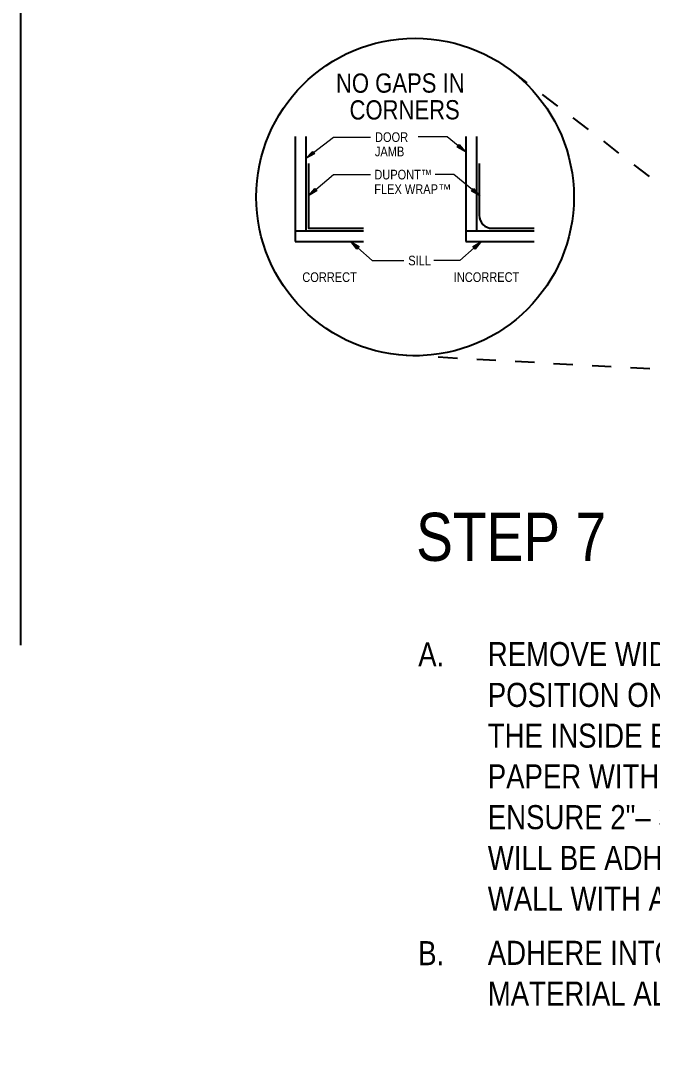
# Model space of a CAD drawing. Header units: inches. Extents: x -26 to 76, y -15 to 22.
# Drawn here: x -10.35 to -6.25, y 1.9 to 8.64 of the extents above; entities that cross this region are included whole.
import ezdxf

# ---------------------------------------------------------------- set-up
doc = ezdxf.new("R2010")
doc.units = ezdxf.units.IN
doc.header["$MEASUREMENT"] = 0
doc.linetypes.add('AI-Linetype-29', pattern=[0.250075, 0.125038, -0.125038])
doc.linetypes.add('AI-Linetype-30', pattern=[0.250075, 0.125038, -0.125038])
for name, color, linetype, lineweight in [('.ATI-TEXT_2', 7, 'Continuous', 0), ('G-ANNO-TTLB', 7, 'Continuous', 0), ('TYVEK', 7, 'Continuous', 0)]:
    doc.layers.add(name, color=color, linetype=linetype, lineweight=lineweight)

# ---------------------------------------------------------------- blocks, each defined once
blk = doc.blocks.new('Block_433')
at = {"layer": '.ATI-TEXT_2', "char_height": 0.2, "attachment_point": 7}
for s, insert in [('\\C18;\\c0;\\FArial Narrow|b0|i0|c1;\\H0.156297;\\W1.000000;A.', (-7.7666, 4.4436)), ('\\C18;\\c0;\\FArial Narrow|b0|i0|c1;\\H0.156297;\\W1.000000;REMOVE WIDE PIECE OF RELEASE PAPER. ', (-7.3148, 4.4436)), ('\\C18;\\c0;\\FArial Narrow|b0|i0|c1;\\H0.156297;\\W1.000000;POSITION ON HORIZONTAL SILL BY ALIGNING ', (-7.3148, 4.1787)), ('\\C18;\\c0;\\FArial Narrow|b0|i0|c1;\\H0.156297;\\W1.000000;THE INSIDE EDGE OF THE NARROW RELEASE ', (-7.3148, 3.9138)), ('\\C18;\\c0;\\FArial Narrow|b0|i0|c1;\\H0.156297;\\W1.000000;PAPER WITH THE FACE OF THE WALL TO ', (-7.3148, 3.6489)), ('\\C18;\\c0;\\FArial Narrow|b0|i0|c1;\\H0.156297;\\W1.000000;ENSURE 2"– 3" OF THE FLEXWRAP™                 ', (-7.3148, 3.384)), ('\\C18;\\c0;\\FArial Narrow|b0|i0|c1;\\H0.156297;\\W1.000000;WILL BE ADHERED TO THE FACE OF THE ', (-7.3148, 3.1191)), ('\\C18;\\c0;\\FArial Narrow|b0|i0|c1;\\H0.156297;\\W1.000000;WALL WITH A MINIMUM OF 6" UP EACH JAMB.', (-7.3148, 2.8541)), ('\\C18;\\c0;\\FArial Narrow|b0|i0|c1;\\H0.156297;\\W1.000000;B.', (-7.7669, 2.5021)), ('\\C18;\\c0;\\FArial Narrow|b0|i0|c1;\\H0.156297;\\W1.000000;ADHERE INTO ROUGH OPENING. \\FArial Narrow Bold|b1|i0|c1;DO NOT STRETCH\\FArial Narrow|b0|i0|c1; ', (-7.3148, 2.5021)), ('\\C18;\\c0;\\FArial Narrow|b0|i0|c1;\\H0.156297;\\W1.000000;MATERIAL ALONG THE SILL OR JAMB.', (-7.3148, 2.2372))]:
    blk.add_mtext(s, dxfattribs=dict(at, insert=insert))
blk = doc.blocks.new('Block_436')
at = {"layer": '.ATI-TEXT_2', "char_height": 0.2, "attachment_point": 7}
for s, insert in [('\\C18;\\c0;\\FArial Narrow|b0|i0|c1;\\H0.062519;\\W1.000000;DUPONT™', (-8.0516, 7.6082)), ('\\C18;\\c0;\\FArial Narrow|b0|i0|c1;\\H0.062519;\\W1.000000;FLEX WRAP', (-8.0522, 7.5145)), ('\\C18;\\c0;\\FArial|b0|i0|c1;\\H0.062519;\\W1.000000;™', (-7.6384, 7.5145))]:
    blk.add_mtext(s, dxfattribs=dict(at, insert=insert))
blk = doc.blocks.new('Block_435')
at = {"layer": '.ATI-TEXT_2', "true_color": 0x000000, "transparency": 33554687}
h = blk.add_hatch(color=18, dxfattribs=at)
h.dxf.hatch_style = 2
h.paths.add_polyline_path([(-8.425, 7.5346), (-8.4792, 7.5018), (-8.4386, 7.5504)])
at = {"layer": '.ATI-TEXT_2', "color": 18, "lineweight": 0, "true_color": 0x000000}
for p, q in [((-8.4318, 7.5425), (-8.3177, 7.6405)), ((-8.3177, 7.6405), (-8.0775, 7.6405))]:
    blk.add_line(p, q, dxfattribs=at)
at = {"layer": '.ATI-TEXT_2'}
blk.add_lwpolyline([(-8.425, 7.5346), (-8.4792, 7.5018), (-8.4386, 7.5504), (-8.4386, 7.5504)], close=True, dxfattribs=at)
blk.add_blockref('Block_436', (0, 0), dxfattribs=at)
blk = doc.blocks.new('Block_438')
at = {"layer": '.ATI-TEXT_2', "char_height": 0.2, "attachment_point": 7}
for s, insert in [('\\C18;\\c0;\\FArial Narrow|b0|i0|c1;\\H0.062519;\\W1.000000;DOOR', (-8.0472, 7.8518)), ('\\C18;\\c0;\\FArial Narrow|b0|i0|c1;\\H0.062519;\\W1.000000;JAMB', (-8.0482, 7.7582))]:
    blk.add_mtext(s, dxfattribs=dict(at, insert=insert))
blk = doc.blocks.new('Block_437')
at = {"layer": '.ATI-TEXT_2', "true_color": 0x000000, "transparency": 33554687}
h = blk.add_hatch(color=18, dxfattribs=at)
h.dxf.hatch_style = 2
h.paths.add_polyline_path([(-8.4405, 7.775), (-8.4963, 7.7449), (-8.4533, 7.7915)])
at = {"layer": '.ATI-TEXT_2', "color": 18, "lineweight": 0, "true_color": 0x000000}
for p, q in [((-8.4469, 7.7833), (-8.3177, 7.8837)), ((-8.3177, 7.8837), (-8.0775, 7.8837))]:
    blk.add_line(p, q, dxfattribs=at)
at = {"layer": '.ATI-TEXT_2'}
blk.add_lwpolyline([(-8.4405, 7.775), (-8.4963, 7.7449), (-8.4533, 7.7915), (-8.4533, 7.7915)], close=True, dxfattribs=at)
blk.add_blockref('Block_438', (0, 0), dxfattribs=at)
blk = doc.blocks.new('Block_439')
at = {"layer": '.ATI-TEXT_2', "true_color": 0x000000, "transparency": 33554687}
h = blk.add_hatch(color=18, dxfattribs=at)
h.dxf.hatch_style = 2
h.paths.add_polyline_path([(-8.1648, 7.1566), (-8.2042, 7.2063), (-8.1508, 7.1721)])
at = {"layer": '.ATI-TEXT_2', "color": 18, "lineweight": 0, "true_color": 0x000000}
for p, q in [((-8.1578, 7.1644), (-8.0662, 7.0816)), ((-8.0662, 7.0816), (-7.8593, 7.0816))]:
    blk.add_line(p, q, dxfattribs=at)
at = {"layer": '.ATI-TEXT_2'}
blk.add_lwpolyline([(-8.1648, 7.1566), (-8.2042, 7.2063), (-8.1508, 7.1721), (-8.1508, 7.1721)], close=True, dxfattribs=at)
at = {"layer": '.ATI-TEXT_2', "insert": (-7.8312, 7.0497), "char_height": 0.2, "attachment_point": 7}
blk.add_mtext('\\C18;\\c0;\\FArial Narrow|b0|i0|c1;\\H0.062519;\\W1.000000;SILL', dxfattribs=at)

msp = doc.modelspace()

# ---------------------------------------------------------------- hatches: boundary and pattern name
at = {"layer": 'G-ANNO-TTLB', "true_color": 0xb9529f, "transparency": 33554687}
h = msp.add_hatch(color=233, dxfattribs=at)
edge = h.paths.add_edge_path()
edge.add_spline(control_points=[(20.0342, -15.1346), (20.0342, -15.1346), (-20.6658, -15.1346), (-20.6658, -15.1346), (-20.6658, -15.1346), (-20.6658, 19.0008), (-20.6658, 19.0008), (-20.6658, 19.0008), (20.0342, 19.0008), (20.0342, 19.0008), (20.0342, 19.0008), (20.0342, -15.1346), (20.0342, -15.1346)], knot_values=[0, 0, 0, 0, 1, 1, 1, 2, 2, 2, 3, 3, 3, 4, 4, 4, 4], degree=3, periodic=0)
edge = h.paths.add_edge_path()
edge.add_spline(control_points=[(-20.5408, 18.8757), (-20.5408, 18.8757), (-20.5408, -15.0095), (-20.5408, -15.0095), (-20.5408, -15.0095), (19.9092, -15.0095), (19.9092, -15.0095), (19.9092, -15.0095), (19.9092, 18.8757), (19.9092, 18.8757), (19.9092, 18.8757), (-20.5408, 18.8757), (-20.5408, 18.8757)], knot_values=[0, 0, 0, 0, 1, 1, 1, 2, 2, 2, 3, 3, 3, 4, 4, 4, 4], degree=3, periodic=0)
edge.add_line((-20.5408, 18.8757), (-20.5408, 18.8757))
at = {"layer": 'TYVEK', "true_color": 0x000000, "transparency": 33554687}
h = msp.add_hatch(color=18, dxfattribs=at)
h.dxf.hatch_style = 2
h.paths.add_polyline_path([(-7.5005, 7.8351), (-7.4589, 7.7874), (-7.5138, 7.819)])
h = msp.add_hatch(color=18, dxfattribs=at)
h.dxf.hatch_style = 2
h.paths.add_polyline_path([(-7.4076, 7.5495), (-7.366, 7.5018), (-7.4209, 7.5334)])
h = msp.add_hatch(color=18, dxfattribs=at)
h.dxf.hatch_style = 2
h.paths.add_polyline_path([(-7.4109, 7.1721), (-7.3576, 7.2063), (-7.397, 7.1566)])

# ---------------------------------------------------------------- linework, layer by layer
at = {"layer": 'G-ANNO-TTLB'}
for points in [[(20.0342, -15.1346), (20.0342, -15.1346), (-20.6658, -15.1346), (-20.6658, -15.1346), (-20.6658, -15.1346), (-20.6658, 19.0008), (-20.6658, 19.0008), (-20.6658, 19.0008), (20.0342, 19.0008), (20.0342, 19.0008), (20.0342, 19.0008), (20.0342, -15.1346), (20.0342, -15.1346)], [(-20.5408, 18.8757), (-20.5408, 18.8757), (-20.5408, -15.0095), (-20.5408, -15.0095), (-20.5408, -15.0095), (19.9092, -15.0095), (19.9092, -15.0095), (19.9092, -15.0095), (19.9092, 18.8757), (19.9092, 18.8757), (19.9092, 18.8757), (-20.5408, 18.8757), (-20.5408, 18.8757)]]:
    msp.add_open_spline(points, degree=3, knots=[0, 0, 0, 0, 1, 1, 1, 2, 2, 2, 3, 3, 3, 4, 4, 4, 4], dxfattribs=at)
at = {"layer": 'TYVEK', "color": 33, "lineweight": 25, "true_color": 0xcb9865}
msp.add_line((-10.3479, 4.5823), (-10.3479, 11.1583), dxfattribs=at)
at = {"layer": 'TYVEK', "color": 18, "linetype": 'AI-Linetype-29', "lineweight": 25, "true_color": 0x000000}
msp.add_line((-7.1596, 8.3131), (-5.1098, 6.7414), dxfattribs=at)
at = {"layer": 'TYVEK', "color": 18, "lineweight": 25, "true_color": 0x000000}
for p, q in [((-8.5664, 7.889), (-8.5664, 7.2063)), ((-8.4963, 7.889), (-8.4963, 7.2742)), ((-7.4582, 7.889), (-7.4582, 7.2063)), ((-7.3881, 7.889), (-7.3881, 7.2742)), ((-8.5664, 7.2742), (-8.1216, 7.2742)), ((-7.4582, 7.2742), (-7.0133, 7.2742)), ((-8.5664, 7.2063), (-8.1216, 7.2063)), ((-7.4582, 7.2063), (-7.0133, 7.2063))]:
    msp.add_line(p, q, dxfattribs=at)
at = {"layer": 'TYVEK', "color": 18, "lineweight": 0, "true_color": 0x000000}
for p, q in [((-7.5792, 7.8864), (-7.7678, 7.8864)), ((-7.4589, 7.7874), (-7.5792, 7.8864)), ((-7.5346, 7.6405), (-7.656, 7.6405)), ((-7.4143, 7.5415), (-7.5346, 7.6405)), ((-7.4039, 7.1644), (-7.4955, 7.0816)), ((-7.4955, 7.0816), (-7.6643, 7.0816))]:
    msp.add_line(p, q, dxfattribs=at)
at = {"layer": 'TYVEK', "color": 18, "linetype": 'AI-Linetype-30', "lineweight": 25, "true_color": 0x000000}
msp.add_line((-5.2644, 6.3216), (-7.8443, 6.4646), dxfattribs=at)
at = {"layer": 'TYVEK'}
for points in [[(-7.5005, 7.8351), (-7.4589, 7.7874), (-7.5138, 7.819), (-7.5138, 7.819)], [(-7.4076, 7.5495), (-7.366, 7.5018), (-7.4209, 7.5334), (-7.4209, 7.5334)], [(-7.4109, 7.1721), (-7.3576, 7.2063), (-7.397, 7.1566), (-7.397, 7.1566)]]:
    msp.add_lwpolyline(points, close=True, dxfattribs=at)
at = {"layer": 'TYVEK', "color": 133, "lineweight": 25, "true_color": 0x70ccdd}
msp.add_lwpolyline([(-8.4792, 7.7122), (-8.4792, 7.2913), (-8.1216, 7.2913)], dxfattribs=at)
at = {"layer": 'TYVEK', "color": 18, "lineweight": 25, "true_color": 0x000000}
msp.add_circle((-7.7872, 7.4946), 1.0315, dxfattribs=at)
at = {"layer": 'TYVEK', "color": 133, "lineweight": 25, "true_color": 0x70ccdd}
msp.add_open_spline([(-7.371, 7.7122), (-7.371, 7.7122), (-7.371, 7.3763), (-7.371, 7.3763), (-7.371, 7.3294), (-7.3329, 7.2913), (-7.2859, 7.2913), (-7.2859, 7.2913), (-7.0133, 7.2913), (-7.0133, 7.2913)], degree=3, knots=[0, 0, 0, 0, 1, 1, 1, 2, 2, 2, 3, 3, 3, 3], dxfattribs=at)

# ---------------------------------------------------------------- block references
at = {"layer": '.ATI-TEXT_2'}
for name in ['Block_437', 'Block_435', 'Block_439', 'Block_433']:
    msp.add_blockref(name, (0, 0), dxfattribs=at)

# ---------------------------------------------------------------- texts
at = {"layer": '.ATI-TEXT_2', "char_height": 0.2, "attachment_point": 7, "rotation": 0.1123}
for s, insert in [('\\C18;\\c0;\\FArial Narrow|b0|i0|c1;\\H0.125037;\\W0.999992;NO GAPS IN', (-8.3008, 8.1702)), ('\\C18;\\c0;\\FArial Narrow|b0|i0|c1;\\H0.125037;\\W0.999992;CORNERS', (-8.2127, 7.9963)), ('\\C18;\\c0;\\FArial Narrow|b0|i0|c1;\\H0.062518;\\W0.999992;CORRECT', (-8.5194, 6.9414)), ('\\C18;\\c0;\\FArial Narrow|b0|i0|c1;\\H0.062518;\\W0.999992;INCORRECT', (-7.5357, 6.9416))]:
    msp.add_mtext(s, dxfattribs=dict(at, insert=insert))
at = {"layer": '.ATI-TEXT_2', "insert": (-7.7802, 5.1254), "char_height": 0.2, "attachment_point": 7}
msp.add_mtext('\\C18;\\c0;\\FArial Narrow|b0|i0|c1;\\H0.312594;\\W1.000000;STEP 7', dxfattribs=at)

doc.saveas('drawing.dxf')
